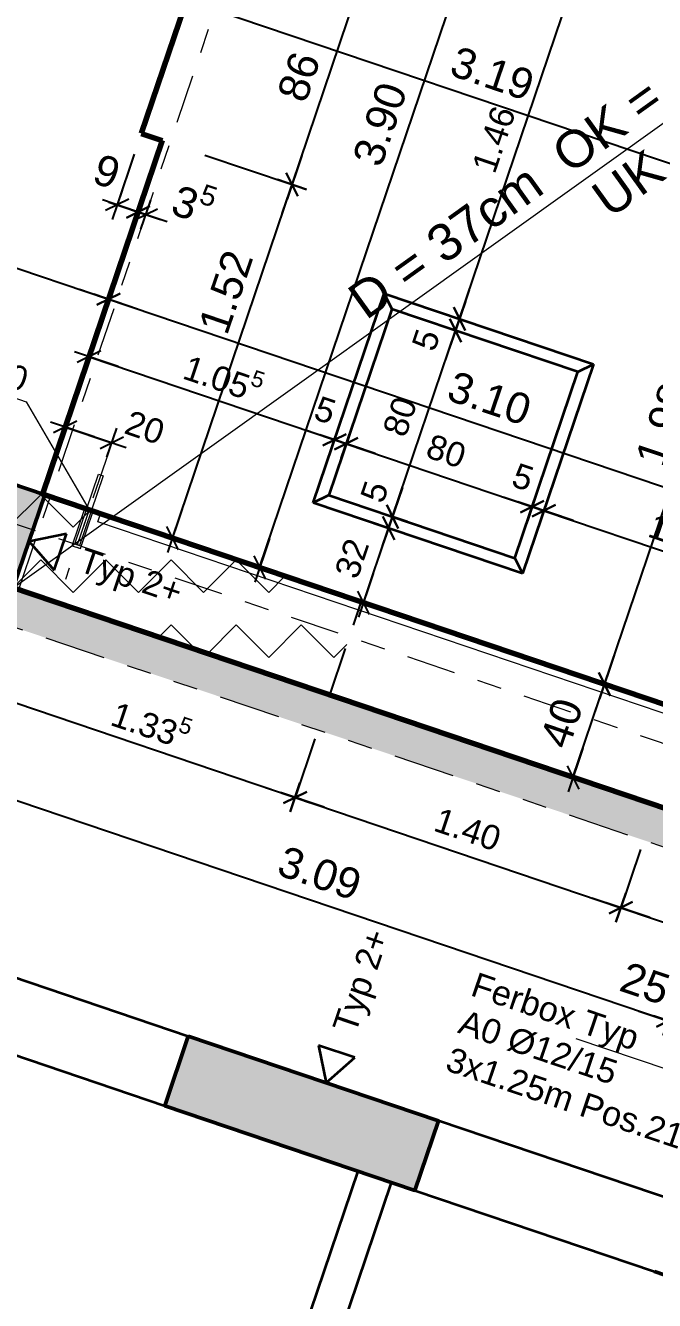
# Model space of a CAD drawing. Header units: metres. Extents: x 2661608 to 2661648.6, y 1209464.3 to 1209501.1.
# Drawn here: x 2661623.62 to 2661626.18, y 1209485.94 to 1209491.13 of the extents above; entities that cross this region are included whole.
import ezdxf

# ---------------------------------------------------------------- set-up
doc = ezdxf.new("R2010")
doc.units = ezdxf.units.M
doc.header["$PDMODE"] = 65
for name, pattern in [('AUSGEZOGEN', [0]), ('GETRENNT2_S6', [0.3, 0.2, -0.1]), ('PHANTOM2_S8', [0.3, 0.2, -0.05, 0, -0.05]), ('PUNKT2_S9', [0.4, 0.25, -0.05, 0, -0.05, 0, -0.05])]:
    doc.linetypes.add(name, pattern=pattern)
for name, color, linetype, lineweight in [('TB_639', 7, 'AUSGEZOGEN', 25), ('TB_640', 7, 'AUSGEZOGEN', 25), ('TB_641', 7, 'AUSGEZOGEN', 25), ('TB_642', 7, 'AUSGEZOGEN', 25), ('TB_643', 7, 'AUSGEZOGEN', 25), ('TB_645', 7, 'AUSGEZOGEN', 25), ('TB_646', 7, 'AUSGEZOGEN', 25), ('TB_649', 7, 'AUSGEZOGEN', 25)]:
    doc.layers.add(name, color=color, linetype=linetype, lineweight=lineweight)
doc.styles.add('ARIAL', font='arial.ttf')
doc.styles.add('MtXpl_Arial', font='arial.ttf')

# ---------------------------------------------------------------- blocks, each defined once
blk = doc.blocks.new('ALL_ML_STRICH')
at = {"color": 0, "linetype": 'ByBlock', "lineweight": -2}
for p, q in [((0, -0.5), (0, 0.5)), ((-1, 0), (0.5, 0)), ((-0.3, -0.3), (0.3, 0.3))]:
    blk.add_line(p, q, dxfattribs=at)

msp = doc.modelspace()

# ---------------------------------------------------------------- hatches: boundary and pattern name
at = {"layer": 'TB_639', "linetype": 'AUSGEZOGEN', "lineweight": 35, "transparency": 33554687}
for points in [[(2661620.3012, 1209494.491), (2661619.0184, 1209490.7023), (2661616.1958, 1209491.6579), (2661616.0996, 1209491.3738), (2661618.9222, 1209490.4181), (2661618.8196, 1209490.115), (2661619.1985, 1209489.9867), (2661619.3011, 1209490.2898), (2661623.5729, 1209488.8435), (2661623.7012, 1209489.2224), (2661619.4294, 1209490.6687), (2661620.6801, 1209494.3627)], [(2661624.1891, 1209486.7345), (2661625.2073, 1209486.3898), (2661625.3035, 1209486.6739), (2661624.2853, 1209487.0187)]]:
    msp.add_hatch(color=254, dxfattribs=at).paths.add_polyline_path(points)
at = {"layer": 'TB_640', "linetype": 'AUSGEZOGEN', "lineweight": 35, "transparency": 33554687}
for color, points in [(254, [(2661616.1958, 1209491.6579), (2661616.1477, 1209491.5159), (2661618.8282, 1209490.6083), (2661618.732, 1209490.3241), (2661626.8305, 1209487.5822), (2661626.9106, 1209487.819), (2661629.7048, 1209486.873), (2661631.1319, 1209491.0879), (2661644.8519, 1209486.4427), (2661644.9, 1209486.5848), (2661631.0379, 1209491.2781), (2661629.6108, 1209487.0632), (2661626.8167, 1209488.0092), (2661626.7365, 1209487.7724), (2661618.9222, 1209490.4181), (2661619.0184, 1209490.7023)]), (81, [(2661619.4294, 1209490.6687), (2661619.4133, 1209490.6213), (2661623.6378, 1209489.1911), (2661623.5416, 1209488.9069), (2661619.2698, 1209490.3532), (2661619.1511, 1209490.0028), (2661619.1985, 1209489.9867), (2661619.3011, 1209490.2898), (2661623.5729, 1209488.8435), (2661623.7012, 1209489.2224)]), (81, [(2661624.2853, 1209487.0187), (2661624.2693, 1209486.9713), (2661625.2875, 1209486.6266), (2661625.3035, 1209486.6739)])]:
    msp.add_hatch(color=color, dxfattribs=at).paths.add_polyline_path(points)
at = {"layer": 'TB_646', "linetype": 'AUSGEZOGEN', "lineweight": 18, "transparency": 33554687}
h = msp.add_hatch(dxfattribs=at)
h.set_pattern_fill('MUSTER', scale=0.1875, angle=45, style=0, pattern_type=2)
h.set_pattern_definition([(45, (-1e-16, 0.53033), (0, 0.265165042945), [0.1875, -0.1875]), (135, (-1e-16, 0.53033), (-0.265165042945, 0), [0.1875, -0.1875])])
h.paths.add_polyline_path([(2661619.4614, 1209490.7634), (2661619.0826, 1209490.8917), (2661618.9222, 1209490.4181), (2661624.8611, 1209488.4074), (2661624.9893, 1209488.7862), (2661619.4294, 1209490.6687)], flags=0)

# ---------------------------------------------------------------- linework, layer by layer
at = {"layer": 'DEFPOINTS', "color": 7, "linetype": 'AUSGEZOGEN', "lineweight": 25, "transparency": 16777216}
for p in [(2661624.2029, 1209491.0162), (2661624.2029, 1209491.0162), (2661624.0939, 1209490.6942), (2661624.1791, 1209490.6653), (2661624.1791, 1209490.6653), (2661624.1255, 1209490.5068), (2661624.1255, 1209490.5068), (2661624.1558, 1209490.4925), (2661624.7078, 1209490.4863), (2661623.9955, 1209490.4035), (2661624.0807, 1209490.3747), (2661623.97, 1209490.0476), (2661623.97, 1209490.0476), (2661623.9605, 1209490.0195), (2661625.2743, 1209489.925), (2661625.2743, 1209489.925), (2661625.3008, 1209489.9688), (2661625.3008, 1209489.9688), (2661625.3891, 1209489.9389), (2661625.373, 1209489.8916), (2661623.8811, 1209489.7852), (2661623.7842, 1209489.4989), (2661623.7854, 1209489.5023), (2661623.7529, 1209489.4063), (2661624.8804, 1209489.4468), (2661624.9278, 1209489.4308), (2661623.9613, 1209489.3983), (2661624.8288, 1209489.2943), (2661624.8288, 1209489.2943), (2661624.8811, 1209489.293), (2661624.8811, 1209489.293), (2661625.0028, 1209489.1723), (2661625.0028, 1209489.1723), (2661625.6855, 1209489.1742), (2661625.7329, 1209489.1582), (2661624.993, 1209489.1228), (2661624.993, 1209489.1228), (2661625.1165, 1209489.1338), (2661624.2203, 1209489.0466), (2661625.1005, 1209489.0865), (2661624.4253, 1209488.9772), (2661624.5447, 1209488.9368), (2661625.6147, 1209488.9651), (2661625.6147, 1209488.9651), (2661624.5755, 1209488.9263), (2661625.6461, 1209488.9017), (2661625.6461, 1209488.9017), (2661624.9978, 1209488.7834), (2661625.0504, 1209488.7656), (2661625.9793, 1209488.4511), (2661626.0515, 1209488.4266), (2661626.0515, 1209488.4266), (2661624.8611, 1209488.4074), (2661624.8611, 1209488.4074), (2661625.851, 1209488.0722), (2661624.7199, 1209487.9904), (2661626.0459, 1209487.5414), (2661624.1891, 1209486.7345), (2661624.1891, 1209486.7345), (2661625.2073, 1209486.3898), (2661625.2073, 1209486.3898), (2661626.1829, 1209486.0595), (2661626.1829, 1209486.0595)]:
    msp.add_point(p, dxfattribs=at)
at = {"layer": 'TB_640', "color": 7, "linetype": 'PUNKT2_S9', "lineweight": 13, "transparency": 33554687}
for p, q in [((2661618.9222, 1209490.4181), (2661626.7365, 1209487.7724)), ((2661618.732, 1209490.3241), (2661626.8305, 1209487.5822))]:
    msp.add_line(p, q, dxfattribs=at)
at = {"layer": 'TB_641', "color": 7, "linetype": 'AUSGEZOGEN', "lineweight": 50, "transparency": 33554687}
for p, q in [((2661623.7012, 1209489.2224), (2661619.4294, 1209490.6687)), ((2661623.7012, 1209489.2224), (2661623.5729, 1209488.8435)), ((2661624.2853, 1209487.0187), (2661624.1891, 1209486.7345)), ((2661625.3035, 1209486.6739), (2661624.2853, 1209487.0187)), ((2661624.1891, 1209486.7345), (2661625.2073, 1209486.3898)), ((2661625.2073, 1209486.3898), (2661625.3035, 1209486.6739)), ((2661626.1829, 1209486.0595), (2661627.097, 1209485.75))]:
    msp.add_line(p, q, dxfattribs=at)
at = {"layer": 'TB_641', "color": 7, "linetype": 'AUSGEZOGEN', "lineweight": 18, "transparency": 33554687}
for p, q in [((2661623.9173, 1209489.1123), (2661623.9285, 1209489.1454)), ((2661626.6167, 1209488.1983), (2661623.9173, 1209489.1123))]:
    msp.add_line(p, q, dxfattribs=at)
at = {"layer": 'TB_641', "color": 7, "linetype": 'AUSGEZOGEN', "lineweight": 35, "transparency": 33554687}
for p, q in [((2661623.7891, 1209489.0635), (2661623.637, 1209489.033)), ((2661623.7393, 1209488.9163), (2661623.7891, 1209489.0635)), ((2661623.637, 1209489.033), (2661623.7393, 1209488.9163)), ((2661622.3152, 1209487.6857), (2661624.2853, 1209487.0187)), ((2661622.219, 1209487.4016), (2661624.1891, 1209486.7345)), ((2661624.9632, 1209486.9309), (2661624.8159, 1209486.9807)), ((2661624.8159, 1209486.9807), (2661624.8465, 1209486.8287)), ((2661624.8465, 1209486.8287), (2661624.9632, 1209486.9309)), ((2661626.2791, 1209486.3436), (2661625.3035, 1209486.6739)), ((2661624.9753, 1209486.4683), (2661621.8004, 1209477.0912)), ((2661624.4712, 1209484.5275), (2661625.1126, 1209486.4218)), ((2661625.2073, 1209486.3898), (2661626.1829, 1209486.0595))]:
    msp.add_line(p, q, dxfattribs=at)
at = {"layer": 'TB_641', "color": 7, "linetype": 'AUSGEZOGEN', "lineweight": 25, "transparency": 33554687}
msp.add_line((2661624.9753, 1209486.4683), (2661625.1126, 1209486.4218), dxfattribs=at)
at = {"layer": 'TB_642', "color": 7, "linetype": 'AUSGEZOGEN', "lineweight": 70, "transparency": 33554687}
for p, q in [((2661624.3697, 1209491.5088), (2661624.0939, 1209490.6942)), ((2661624.1791, 1209490.6653), (2661623.6917, 1209489.2256)), ((2661624.0939, 1209490.6942), (2661624.1791, 1209490.6653)), ((2661626.7365, 1209487.7724), (2661618.9222, 1209490.4181)), ((2661626.628, 1209488.2315), (2661623.6917, 1209489.2256))]:
    msp.add_line(p, q, dxfattribs=at)
at = {"layer": 'TB_642', "color": 7, "linetype": 'AUSGEZOGEN', "lineweight": 35, "transparency": 33554687}
for p, q in [((2661624.7936, 1209489.1904), (2661625.0822, 1209490.0428)), ((2661625.0822, 1209490.0428), (2661625.1135, 1209489.9794)), ((2661625.0822, 1209490.0428), (2661625.9347, 1209489.7542)), ((2661625.1135, 1209489.9794), (2661624.857, 1209489.2217)), ((2661625.8713, 1209489.7229), (2661625.1135, 1209489.9794)), ((2661625.6147, 1209488.9651), (2661625.8713, 1209489.7229)), ((2661625.9347, 1209489.7542), (2661625.6461, 1209488.9017)), ((2661625.8713, 1209489.7229), (2661625.9347, 1209489.7542)), ((2661624.857, 1209489.2217), (2661624.7936, 1209489.1904)), ((2661624.857, 1209489.2217), (2661625.6147, 1209488.9651)), ((2661625.6461, 1209488.9017), (2661624.7936, 1209489.1904)), ((2661625.6147, 1209488.9651), (2661625.6461, 1209488.9017))]:
    msp.add_line(p, q, dxfattribs=at)
at = {"layer": 'TB_643', "color": 7, "linetype": 'PHANTOM2_S8', "lineweight": 18, "transparency": 33554687}
for p, q in [((2661617.8257, 1209471.7962), (2661626.7057, 1209498.0238)), ((2661613.8118, 1209492.4123), (2661645.8408, 1209481.5681))]:
    msp.add_line(p, q, dxfattribs=at)
at = {"layer": 'TB_645', "color": 7, "linetype": 'PHANTOM2_S8', "lineweight": 18, "transparency": 33554687}
msp.add_line((2661623.9613, 1209489.3983), (2661623.7849, 1209488.8773), dxfattribs=at)
at = {"layer": 'TB_645', "color": 7, "linetype": 'AUSGEZOGEN', "lineweight": 18, "transparency": 33554687}
for p, q in [((2661623.8236, 1209489.0226), (2661623.9198, 1209489.3067)), ((2661623.9387, 1209489.3003), (2661623.8425, 1209489.0162)), ((2661623.9198, 1209489.3067), (2661623.9387, 1209489.3003)), ((2661623.8132, 1209489.0155), (2661623.8646, 1209489.1671)), ((2661623.8646, 1209489.1671), (2661623.8445, 1209489.1738)), ((2661623.8464, 1209489.0043), (2661623.8977, 1209489.1558)), ((2661623.8811, 1209489.1615), (2661623.8587, 1209489.0952)), ((2661623.8646, 1209489.1671), (2661623.8646, 1209489.1671)), ((2661623.8977, 1209489.1558), (2661623.9177, 1209489.1491)), ((2661623.8132, 1209489.0155), (2661623.8464, 1209489.0043)), ((2661623.8425, 1209489.0162), (2661623.8236, 1209489.0226)), ((2661623.83, 1209489.0098), (2661623.8376, 1209489.0073)), ((2661623.8312, 1209489.0094), (2661623.8464, 1209489.0043))]:
    msp.add_line(p, q, dxfattribs=at)
at = {"layer": 'TB_646', "color": 7, "linetype": 'GETRENNT2_S6', "lineweight": 25, "transparency": 33554687}
for p, q in [((2661624.9893, 1209488.7862), (2661619.4294, 1209490.6687)), ((2661618.9222, 1209490.4181), (2661624.8611, 1209488.4074)), ((2661624.8611, 1209488.4074), (2661624.9893, 1209488.7862))]:
    msp.add_line(p, q, dxfattribs=at)
at = {"layer": 'TB_649', "color": 7, "linetype": 'AUSGEZOGEN', "lineweight": -2, "transparency": 16777216}
for p, q in [((2661624.5755, 1209488.9263), (2661625.8262, 1209492.6204)), ((2661624.7078, 1209490.4863), (2661624.9836, 1209491.3009)), ((2661625.3891, 1209489.9389), (2661625.8573, 1209491.3218)), ((2661624.2781, 1209491.2383), (2661627.2997, 1209490.2153)), ((2661621.1473, 1209490.9719), (2661623.9605, 1209490.0195)), ((2661624.0654, 1209490.61), (2661623.9955, 1209490.4035)), ((2661624.3532, 1209490.6064), (2661624.7078, 1209490.4863)), ((2661624.3532, 1209490.6064), (2661624.7078, 1209490.4863)), ((2661624.2203, 1209489.0466), (2661624.7078, 1209490.4863)), ((2661623.9955, 1209490.4035), (2661624.0807, 1209490.3747)), ((2661624.0807, 1209490.3747), (2661624.0807, 1209490.3747)), ((2661624.0807, 1209490.3747), (2661624.0807, 1209490.3747)), ((2661624.0807, 1209490.3747), (2661624.1123, 1209490.364)), ((2661624.1123, 1209490.364), (2661624.1123, 1209490.364)), ((2661625.9793, 1209488.4511), (2661626.6143, 1209490.3265)), ((2661623.9605, 1209490.0195), (2661623.9605, 1209490.0195)), ((2661623.9605, 1209490.0195), (2661623.9605, 1209490.0195)), ((2661623.9605, 1209490.0195), (2661626.8968, 1209489.0253)), ((2661625.373, 1209489.8916), (2661625.3891, 1209489.9389)), ((2661625.3891, 1209489.9389), (2661625.3891, 1209489.9389)), ((2661625.3891, 1209489.9389), (2661625.3891, 1209489.9389)), ((2661625.1165, 1209489.1338), (2661625.373, 1209489.8916)), ((2661625.373, 1209489.8916), (2661625.373, 1209489.8916)), ((2661625.373, 1209489.8916), (2661625.373, 1209489.8916)), ((2661623.8811, 1209489.7852), (2661623.8811, 1209489.7852)), ((2661623.8811, 1209489.7852), (2661624.8804, 1209489.4468)), ((2661623.7842, 1209489.4989), (2661623.7842, 1209489.4989)), ((2661623.7842, 1209489.4989), (2661623.9737, 1209489.4348)), ((2661623.9737, 1209489.4348), (2661623.9737, 1209489.4348)), ((2661624.8804, 1209489.4468), (2661624.8804, 1209489.4468)), ((2661624.8804, 1209489.4468), (2661624.8804, 1209489.4468)), ((2661624.8804, 1209489.4468), (2661624.9278, 1209489.4308)), ((2661624.9278, 1209489.4308), (2661624.9278, 1209489.4308)), ((2661624.9278, 1209489.4308), (2661624.9278, 1209489.4308)), ((2661624.9278, 1209489.4308), (2661625.6855, 1209489.1742)), ((2661625.6855, 1209489.1742), (2661625.6855, 1209489.1742)), ((2661625.6855, 1209489.1742), (2661625.6855, 1209489.1742)), ((2661625.6855, 1209489.1742), (2661625.7329, 1209489.1582)), ((2661625.7329, 1209489.1582), (2661625.7329, 1209489.1582)), ((2661625.7329, 1209489.1582), (2661625.7329, 1209489.1582)), ((2661625.7329, 1209489.1582), (2661626.8174, 1209488.791)), ((2661625.1005, 1209489.0865), (2661625.1165, 1209489.1338)), ((2661625.1165, 1209489.1338), (2661625.1165, 1209489.1338)), ((2661625.1165, 1209489.1338), (2661625.1165, 1209489.1338)), ((2661624.2203, 1209489.0466), (2661624.2203, 1209489.0466)), ((2661624.9978, 1209488.7834), (2661625.1005, 1209489.0865)), ((2661625.1005, 1209489.0865), (2661625.1005, 1209489.0865)), ((2661625.1005, 1209489.0865), (2661625.1005, 1209489.0865)), ((2661624.5755, 1209488.9263), (2661624.5755, 1209488.9263)), ((2661624.9978, 1209488.7834), (2661624.9978, 1209488.7834)), ((2661623.4538, 1209488.419), (2661624.7199, 1209487.9904)), ((2661625.851, 1209488.0722), (2661625.9793, 1209488.4511)), ((2661625.9793, 1209488.4511), (2661625.9793, 1209488.4511)), ((2661625.9793, 1209488.4511), (2661625.9793, 1209488.4511)), ((2661624.8007, 1209488.229), (2661624.7199, 1209487.9904)), ((2661624.8007, 1209488.229), (2661624.7199, 1209487.9904)), ((2661623.3114, 1209488.0713), (2661626.2382, 1209487.0804)), ((2661625.851, 1209488.0722), (2661625.851, 1209488.0722)), ((2661624.7199, 1209487.9904), (2661626.0459, 1209487.5414)), ((2661626.1264, 1209487.779), (2661626.0459, 1209487.5414)), ((2661626.1264, 1209487.779), (2661626.0459, 1209487.5414)), ((2661626.0459, 1209487.5414), (2661626.5953, 1209487.3554))]:
    msp.add_line(p, q, dxfattribs=at)
at = {"layer": 'TB_649', "color": 7, "linetype": 'AUSGEZOGEN', "lineweight": 18, "transparency": 33554687}
for p, q in [((2661623.5729, 1209488.8435), (2661627.8787, 1209491.9255)), ((2661623.0828, 1209489.7858), (2661623.6256, 1209489.602)), ((2661623.6256, 1209489.602), (2661623.8811, 1209489.1615)), ((2661625.8621, 1209487.0092), (2661626.2366, 1209486.8824))]:
    msp.add_line(p, q, dxfattribs=at)

# ---------------------------------------------------------------- block references
at = {"layer": 'TB_649', "color": 7, "linetype": 'AUSGEZOGEN', "lineweight": 25, "transparency": 16777216, "xscale": 0.125, "yscale": 0.125, "zscale": 0.125}
for p, rotation in [((2661624.7078, 1209490.4863), 251.2952432260751), ((2661624.7078, 1209490.4863), 71.29524322607513), ((2661623.9955, 1209490.4035), 161.2952431973974), ((2661624.0807, 1209490.3747), 341.2952431973974), ((2661624.1123, 1209490.364), 341.2952431973974), ((2661624.0807, 1209490.3747), 161.2952431973974), ((2661623.9605, 1209490.0195), 341.2952432271627), ((2661623.9605, 1209490.0195), 161.2952432271626), ((2661625.373, 1209489.8916), 251.2952433031868), ((2661625.3891, 1209489.9389), 251.2952433031868), ((2661625.3891, 1209489.9389), 71.29524330318684), ((2661625.373, 1209489.8916), 71.29524330318684), ((2661623.8811, 1209489.7852), 161.2952432383846), ((2661623.7842, 1209489.4989), 161.2952432095731), ((2661623.9737, 1209489.4348), 341.2952432095731), ((2661624.8804, 1209489.4468), 341.2952432383847), ((2661624.9278, 1209489.4308), 341.2952432383847), ((2661624.8804, 1209489.4468), 161.2952432383846), ((2661624.9278, 1209489.4308), 161.2952432383846), ((2661625.1165, 1209489.1338), 251.2952433031868), ((2661625.6855, 1209489.1742), 341.2952432383847), ((2661625.7329, 1209489.1582), 341.2952432383847), ((2661625.6855, 1209489.1742), 161.2952432383846), ((2661625.1165, 1209489.1338), 71.29524330318684), ((2661625.1005, 1209489.0865), 251.2952433031868), ((2661625.7329, 1209489.1582), 161.2952432383846), ((2661624.2203, 1209489.0466), 251.2952432260751), ((2661625.1005, 1209489.0865), 71.29524330318684), ((2661624.5755, 1209488.9263), 251.2952432317257), ((2661624.9978, 1209488.7834), 251.2952433031868), ((2661625.9793, 1209488.4511), 251.2952432447182), ((2661625.9793, 1209488.4511), 71.29524324471815), ((2661625.851, 1209488.0722), 251.2952432447182), ((2661624.7199, 1209487.9904), 341.2952432321875), ((2661624.7199, 1209487.9904), 161.2952432321875), ((2661626.0459, 1209487.5414), 341.2952432321875), ((2661626.0459, 1209487.5414), 161.2952432321875), ((2661626.2382, 1209487.0804), 341.2952432375796), ((2661626.2382, 1209487.0804), 161.2952432375796)]:
    msp.add_blockref('ALL_ML_STRICH', p, dxfattribs=dict(at, rotation=rotation))

# ---------------------------------------------------------------- texts
at = {"layer": 'TB_641', "color": 7, "style": 'MtXpl_Arial'}
for s, rotation, p in [('Typ', -18.7048, (2661623.8318, 1209488.9142)), ('2+', -18.7048, (2661624.0892, 1209488.8271)), ('2+', 71.2952, (2661625.0524, 1209487.2808)), ('Typ', 71.2952, (2661624.9653, 1209487.0235))]:
    msp.add_text(s, height=0.1, rotation=rotation, dxfattribs=at).set_placement(p)
at = {"layer": 'TB_649', "color": 7, "style": 'MtXpl_Arial'}
for s, height, rotation, p in [('=', 0.15, 35.5952, (2661626.1308, 1209490.735)), ('OK', 0.15, 35.5952, (2661625.8372, 1209490.5249)), ('UK', 0.15, 35.5952, (2661626.001, 1209490.3458)), ('37cm', 0.15, 35.5952, (2661625.3259, 1209490.1589)), ('=', 0.15, 35.5952, (2661625.179, 1209490.0538)), ('D', 0.15, 35.5952, (2661625.0086, 1209489.9318)), ('10', 0.1, -18.7048, (2661623.4643, 1209489.6898)), ('Ferbox', 0.1, -18.7048, (2661625.429, 1209487.1858)), ('Typ', 0.1, -18.7048, (2661625.8776, 1209487.0339)), ('A0', 0.1, -18.7048, (2661625.3775, 1209487.0336)), ('Ø12/15', 0.1, -18.7048, (2661625.5761, 1209486.9663)), ('3x1.25m', 0.1, -18.7048, (2661625.326, 1209486.8814)), ('Pos.21', 0.1, -18.7048, (2661625.8703, 1209486.6971))]:
    msp.add_text(s, height=height, rotation=rotation, dxfattribs=at).set_placement(p)
at = {"layer": 'TB_649', "color": 7, "linetype": 'AUSGEZOGEN', "lineweight": 25, "transparency": 16777216, "attachment_point": 5, "style": 'ARIAL'}
for s, insert, char_height, width, rotation in [('\\A1;{\\A1;{86\\H0.082500;\\S^ ;}}', (2661624.7353, 1209490.9251), 0.125, 0.5, 71.2952), ('\\A1;{\\A1;{3.19\\H0.082500;\\S^ ;}}', (2661625.523, 1209490.938), 0.125, 0.5, 341.2952), ('\\A1;{\\A1;{3.90\\H0.082500;\\S^ ;}}', (2661625.0657, 1209490.7319), 0.125, 0.5, 71.2952), ('\\A1;{\\A1;{1.46\\H0.066000;\\S^ ;}}', (2661625.5292, 1209490.6699), 0.1, 0.4, 71.2952), ('\\A1;{\\A1;{9\\H0.082500;\\S^ ;}}', (2661623.9535, 1209490.5388), 0.125, 0.375, 341.2952), ('\\A1;{\\A1;{3\\H0.082500;\\S5^ ;}}', (2661624.3089, 1209490.4185), 0.125, 0.375, 341.2952), ('\\A1;{\\A1;{1.52\\H0.082500;\\S^ ;}}', (2661624.4385, 1209490.0485), 0.125, 0.5, 71.2952), ('\\A1;{\\A1;{5\\H0.066000;\\S^ ;}}', (2661625.2528, 1209489.8535), 0.1, 0.3, 71.2952), ('\\A1;{\\A1;{1.05\\H0.066000;\\S5^ ;}}', (2661624.4299, 1209489.7067), 0.1, 0.5, 341.2952), ('\\A1;{\\A1;{3.10\\H0.082500;\\S^ ;}}', (2661625.5112, 1209489.6156), 0.125, 0.5, 341.2952), ('\\A1;{\\A1;{1.98\\H0.082500;\\S^ ;}}', (2661626.2165, 1209489.5092), 0.125, 0.5, 71.2952), ('\\A1;{\\A1;{5\\H0.066000;\\S^ ;}}', (2661624.8424, 1209489.5671), 0.1, 0.3, 341.2952), ('\\A1;{\\A1;{80\\H0.066000;\\S^ ;}}', (2661625.147, 1209489.5412), 0.1, 0.4, 71.2952), ('\\A1;{\\A1;{20\\H0.066000;\\S^ ;}}', (2661624.1081, 1209489.4966), 0.1, 0.4, 341.2952), ('\\A1;{\\A1;{80\\H0.066000;\\S^ ;}}', (2661625.3352, 1209489.4003), 0.1, 0.4, 341.2952), ('\\A1;{\\A1;{5\\H0.066000;\\S^ ;}}', (2661625.6475, 1209489.2945), 0.1, 0.3, 341.2952), ('\\A1;{\\A1;{5\\H0.066000;\\S^ ;}}', (2661625.0434, 1209489.2351), 0.1, 0.3, 71.2952), ('\\A1;{\\A1;{1.14\\H0.066000;\\S5^ ;}}', (2661626.3237, 1209489.0637), 0.1, 0.5, 341.2952), ('\\A1;{\\A1;{32\\H0.066000;\\S^ ;}}', (2661624.9515, 1209488.9638), 0.1, 0.4, 71.2952), ('\\A1;{\\A1;{1.33\\H0.066000;\\S5^ ;}}', (2661624.136, 1209488.2955), 0.1, 0.5, 341.2952), ('\\A1;{\\A1;{40\\H0.082500;\\S^ ;}}', (2661625.8049, 1209488.2932), 0.125, 0.5, 71.2952), ('\\A1;{\\A1;{1.40\\H0.066000;\\S^ ;}}', (2661625.4225, 1209487.8599), 0.1, 0.4, 341.2952), ('\\A1;{\\A1;{3.09\\H0.082500;\\S^ ;}}', (2661624.8201, 1209487.6817), 0.125, 0.5, 341.2952), ('\\A1;{\\A1;{25\\H0.082500;\\S^ ;}}', (2661626.145, 1209487.233), 0.125, 0.5, 341.2952)]:
    msp.add_mtext(s, dxfattribs=dict(at, insert=insert, char_height=char_height, width=width, rotation=rotation))

doc.saveas('drawing.dxf')
